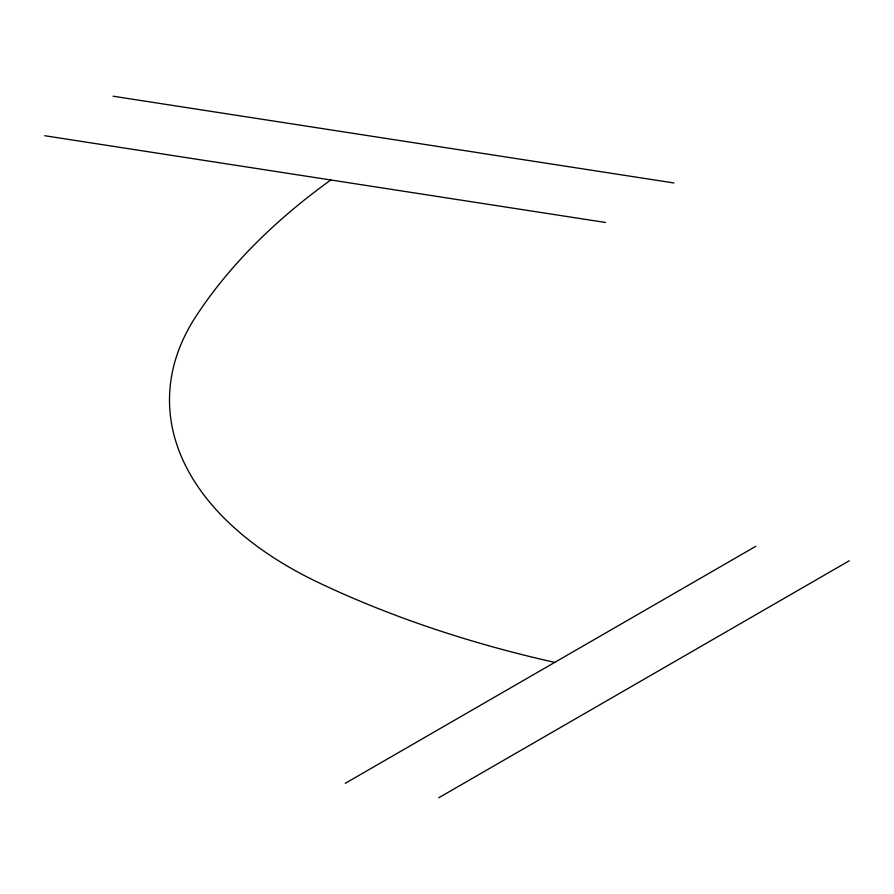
<?xml version="1.0" encoding="UTF-8"?>
<svg xmlns="http://www.w3.org/2000/svg" width="894" height="894" viewBox="0 0 894 894"><rect width="100%" height="100%" fill="white"/><g stroke="black" fill="none" stroke-linecap="round" stroke-linejoin="round"><path stroke-width="1.34" d="M345.263 783.323L755.832 546.29M438.731 797.783L849.3 560.75M113.125 96.217L673.975 182.979M44.7 135.72L605.551 222.483M330.814 179.985A864.766 499.265 0 0 0 195.864 316.498A410.078 236.765 0 0 0 319.605 583.123A864.766 499.265 0 0 0 554.716 662.398"/></g></svg>
